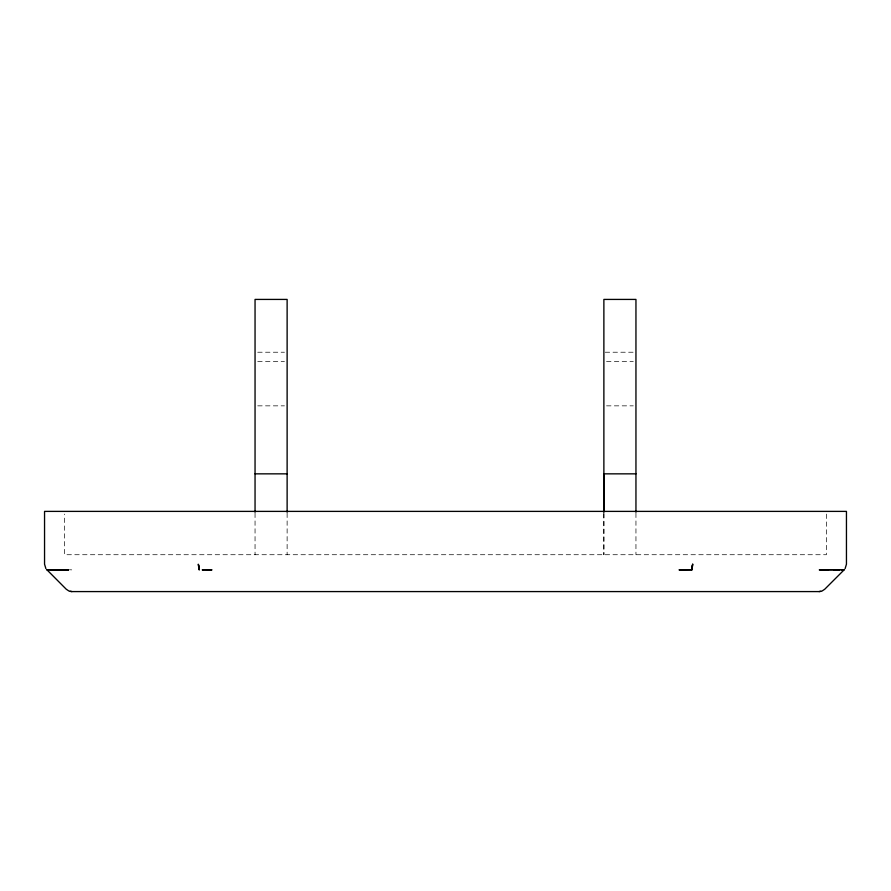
<?xml version="1.0" encoding="UTF-8"?>
<svg xmlns="http://www.w3.org/2000/svg" width="891" height="891" viewBox="0 0 891 891"><rect width="100%" height="100%" fill="white"/><g stroke="black" fill="none" stroke-linecap="round" stroke-linejoin="round"><path stroke-width="0.67" stroke-dasharray="4.46 3.34" d="M603.875 513.606L603.875 554.725L603.875 513.116M257.722 352.223L284.452 352.223M605.212 352.223L635.951 352.223M257.722 361.401L284.452 361.401M606.548 361.401L633.278 361.401M257.722 405.85L284.452 405.85M606.548 405.85L633.278 405.85M69.698 569.761L71.737 569.872M826.403 514.096L826.403 554.725L64.597 554.725L64.597 514.096M635.951 513.116L635.951 554.725M287.125 513.116L287.125 554.725M255.049 513.116L255.049 554.725"/><path stroke-width="1.34" d="M603.875 512.225L603.875 473.845L635.951 473.845M828.63 569.717L840.324 569.717L819.263 569.872L828.63 569.717L822.326 569.717M692.296 565.072L691.583 569.717L678.998 569.872L691.906 569.872L692.708 564.203L691.906 569.872M844.1 569.872L841.46 569.872L844.1 569.872L824.743 589.229L822.137 590.967L819.074 591.579L71.926 591.579L68.863 590.967L66.257 589.229L46.844 569.717L68.674 569.717L46.9 569.872M198.704 565.072L199.094 569.872L198.292 564.203L199.417 569.717M845.102 568.658L846.45 564.203L846.45 511.389L44.55 511.389L44.55 564.203L45.898 568.658M833.931 569.872L840.013 569.872M819.074 591.579L820.633 591.424M68.462 569.872L50.676 569.717M255.049 473.845L287.125 473.845M70.367 591.424L71.926 591.579M635.951 512.225L635.951 299.421L603.875 299.421L603.875 511.735M287.125 512.225L287.125 299.421L255.049 299.421L255.049 512.225M202.925 569.717L202.235 569.872L212.002 569.872L202.925 569.717"/></g></svg>
